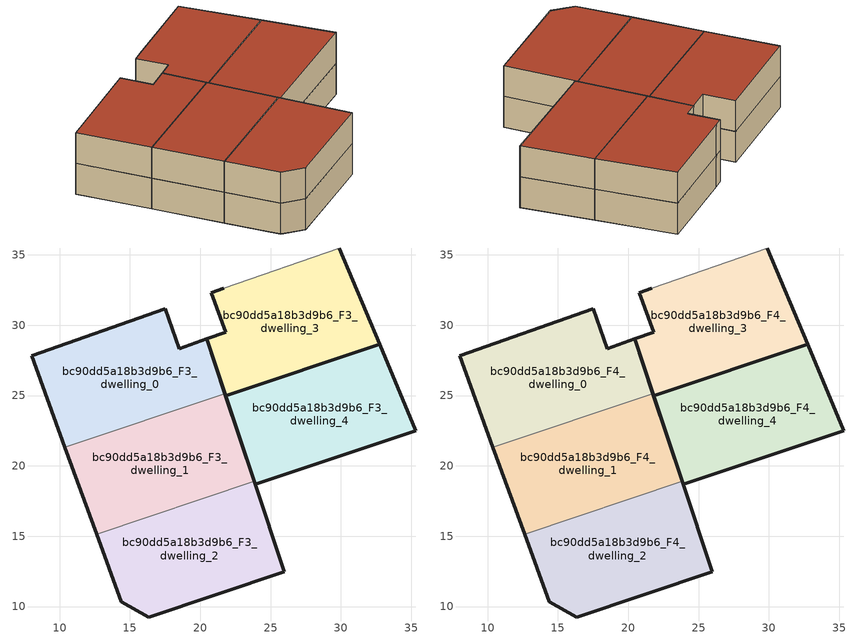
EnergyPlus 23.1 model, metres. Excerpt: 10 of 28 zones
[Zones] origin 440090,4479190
bc90dd5a18b3d9b6_F3_dwelling_0
 floor to bc90dd5a18b3d9b6_F2_dwelling_0 (EU_floor_Construction): 21.76,25.14 20.46,29.02 18.51,28.31 17.5,31.16 8.02,27.83 10.38,21.34 z9
 wall outside (EU_wall_Construction): 10.38,21.34 8.02,27.83 17.5,31.16 18.51,28.31 20.46,29.02 21.76,25.14 z9:12
 wall to bc90dd5a18b3d9b6_F3_dwelling_1 (EU_wall_Construction): 21.76,25.14 10.38,21.34 z9:12
bc90dd5a18b3d9b6_F3_dwelling_1
 floor to bc90dd5a18b3d9b6_F2_dwelling_1 (EU_floor_Construction): 23.84,18.9 21.76,25.14 10.38,21.34 12.62,15.16 z9
 wall outside (EU_wall_Construction): 21.76,25.14 23.84,18.9 / 12.62,15.16 10.38,21.34 z9:12
 wall to bc90dd5a18b3d9b6_F3_dwelling_2 (EU_wall_Construction): 23.84,18.9 12.62,15.16 z9:12
bc90dd5a18b3d9b6_F3_dwelling_2
 floor to bc90dd5a18b3d9b6_F2_dwelling_2 (EU_floor_Construction): 25.99,12.47 23.84,18.9 12.62,15.16 14.37,10.35 16.35,9.26 z9
 wall outside (EU_wall_Construction): 23.84,18.9 25.99,12.47 16.35,9.26 14.37,10.35 12.62,15.16 z9:12
bc90dd5a18b3d9b6_F3_dwelling_3
 floor to bc90dd5a18b3d9b6_F2_dwelling_3 (EU_floor_Construction): 32.75,28.65 29.89,35.49 21.67,32.62 20.78,32.3 21.82,29.52 20.46,29.02 21.81,25 z9
 wall outside (EU_wall_Construction): 29.89,35.49 32.75,28.65 21.81,25 20.46,29.02 21.82,29.52 20.78,32.3 21.67,32.62 z9:12
 wall adiabatic (EU_wall_Construction): 21.67,32.62 29.89,35.49 z9:12
bc90dd5a18b3d9b6_F3_dwelling_4
 floor to bc90dd5a18b3d9b6_F2_dwelling_4 (EU_floor_Construction): 35.32,22.51 32.75,28.65 21.81,25 23.91,18.7 z9
 wall outside (EU_wall_Construction): 32.75,28.65 35.33,22.51 23.91,18.7 21.81,25 32.75,28.65 z9:12
bc90dd5a18b3d9b6_F4_dwelling_0
 floor to bc90dd5a18b3d9b6_F3_dwelling_0 (EU_floor_Construction): 21.76,25.14 20.46,29.02 18.51,28.31 17.5,31.16 8.02,27.83 10.38,21.34 z12
 wall outside (EU_wall_Construction): 10.38,21.34 8.02,27.83 17.5,31.16 18.51,28.31 20.46,29.02 21.76,25.14 z12:15
 wall to bc90dd5a18b3d9b6_F4_dwelling_1 (EU_wall_Construction): 21.76,25.14 10.38,21.34 z12:15
 roof outside (EU_roof_Construction): 20.46,29.02 21.76,25.14 10.38,21.34 8.02,27.83 17.5,31.16 18.51,28.31 z15
bc90dd5a18b3d9b6_F4_dwelling_1
 floor to bc90dd5a18b3d9b6_F3_dwelling_1 (EU_floor_Construction): 23.84,18.9 21.76,25.14 10.38,21.34 12.62,15.16 z12
 wall outside (EU_wall_Construction): 21.76,25.14 23.84,18.9 / 12.62,15.16 10.38,21.34 z12:15
 wall to bc90dd5a18b3d9b6_F4_dwelling_2 (EU_wall_Construction): 23.84,18.9 12.62,15.16 z12:15
 roof outside (EU_roof_Construction): 21.76,25.14 23.84,18.9 12.62,15.16 10.38,21.34 z15
bc90dd5a18b3d9b6_F4_dwelling_2
 floor to bc90dd5a18b3d9b6_F3_dwelling_2 (EU_floor_Construction): 25.99,12.47 23.84,18.9 12.62,15.16 14.37,10.35 16.35,9.26 z12
 wall outside (EU_wall_Construction): 23.84,18.9 25.99,12.47 16.35,9.26 14.37,10.35 12.62,15.16 z12:15
 roof outside (EU_roof_Construction): 23.84,18.9 25.99,12.47 16.35,9.26 14.37,10.35 12.62,15.16 z15
bc90dd5a18b3d9b6_F4_dwelling_3
 floor to bc90dd5a18b3d9b6_F3_dwelling_3 (EU_floor_Construction): 32.75,28.65 29.89,35.49 21.67,32.62 20.78,32.3 21.82,29.52 20.46,29.02 21.81,25 z12
 wall outside (EU_wall_Construction): 29.89,35.49 32.75,28.65 21.81,25 20.46,29.02 21.82,29.52 20.78,32.3 21.67,32.62 z12:15
 wall adiabatic (EU_wall_Construction): 21.67,32.62 29.89,35.49 z12:15
 roof outside (EU_roof_Construction): 29.89,35.49 32.75,28.65 21.81,25 20.46,29.02 21.82,29.52 20.78,32.3 21.67,32.62 z15
bc90dd5a18b3d9b6_F4_dwelling_4
 floor to bc90dd5a18b3d9b6_F3_dwelling_4 (EU_floor_Construction): 35.32,22.51 32.75,28.65 21.81,25 23.91,18.7 z12
 wall outside (EU_wall_Construction): 32.75,28.65 35.33,22.51 23.91,18.7 21.81,25 32.75,28.65 z12:15
 roof outside (EU_roof_Construction): 32.75,28.65 35.33,22.51 23.91,18.7 21.81,25 z15
[Building]
EU S2 Campaign: North Axis=0; Terrain=City; Solar Distribution=FullExterior
[Site:Location]
Madrid: Latitude=40.5; Longitude=-3.5; Time Zone=1; Elevation=609
[SizingPeriod:WeatherFileDays]
AnnualSizingPeriod: Begin Month=1; Begin Day of Month=1; End Month=12; End Day of Month=31; Day of Week for Start Day=Monday; Use Weather File Daylight Saving Period=No; Use Weather File Rain and Snow Indicators=No
[MATERIAL]
EU_InternalMass_Material: Roughness=MediumRough; Thickness=0.1; Conductivity=1; Density=1800; Specific Heat=900; Thermal Absorptance=0.9; Solar Absorptance=0.7; Visible Absorptance=0.7
[MATERIAL:NOMASS] Roughness=MediumRough; Thermal Absorptance=0.9; Solar Absorptance=0.7; Visible Absorptance=0.7
Name | Thermal Resistance
EU_wall_NoMass; EU_roof_NoMass | 2.16768
EU_floor_NoMass | 1.14339
[CONSTRUCTION]
EU_wall_Construction: EU_wall_NoMass
EU_roof_Construction: EU_roof_NoMass
EU_floor_Construction: EU_floor_NoMass
EU_InternalMass_Construction: EU_InternalMass_Material
[ZONE] Type=1; Multiplier=1; Ceiling Height=autocalculate; Floor Area=autocalculate; Part of Total Floor Area=Yes
Name | Volume
bc90dd5a18b3d9b6_F3_dwelling_0; bc90dd5a18b3d9b6_F4_dwelling_0 | 234.93
bc90dd5a18b3d9b6_F3_dwelling_1; bc90dd5a18b3d9b6_F4_dwelling_1 | 234.902
bc90dd5a18b3d9b6_F3_dwelling_2; bc90dd5a18b3d9b6_F4_dwelling_2 | 234.92
bc90dd5a18b3d9b6_F3_dwelling_3; bc90dd5a18b3d9b6_F4_dwelling_3 | 234.931
bc90dd5a18b3d9b6_F3_dwelling_4; bc90dd5a18b3d9b6_F4_dwelling_4 | 234.914
[INTERNALMASS] Construction=EU_InternalMass_Construction
Name | Zone or ZoneList | Surface Area
bc90dd5a18b3d9b6_F3_dwelling_0_EU_InternalMass | bc90dd5a18b3d9b6_F3_dwelling_0 | 93.9632
bc90dd5a18b3d9b6_F3_dwelling_1_EU_InternalMass | bc90dd5a18b3d9b6_F3_dwelling_1 | 93.9676
bc90dd5a18b3d9b6_F3_dwelling_2_EU_InternalMass | bc90dd5a18b3d9b6_F3_dwelling_2 | 93.9689
bc90dd5a18b3d9b6_F3_dwelling_3_EU_InternalMass | bc90dd5a18b3d9b6_F3_dwelling_3 | 93.9635
bc90dd5a18b3d9b6_F3_dwelling_4_EU_InternalMass | bc90dd5a18b3d9b6_F3_dwelling_4 | 93.9728
bc90dd5a18b3d9b6_F4_dwelling_0_EU_InternalMass | bc90dd5a18b3d9b6_F4_dwelling_0 | 93.9632
bc90dd5a18b3d9b6_F4_dwelling_1_EU_InternalMass | bc90dd5a18b3d9b6_F4_dwelling_1 | 93.9676
bc90dd5a18b3d9b6_F4_dwelling_2_EU_InternalMass | bc90dd5a18b3d9b6_F4_dwelling_2 | 93.9689
bc90dd5a18b3d9b6_F4_dwelling_3_EU_InternalMass | bc90dd5a18b3d9b6_F4_dwelling_3 | 93.9635
bc90dd5a18b3d9b6_F4_dwelling_4_EU_InternalMass | bc90dd5a18b3d9b6_F4_dwelling_4 | 93.9728
[OTHEREQUIPMENT] Fuel Type=Electricity; Design Level Calculation Method=Watts/Area; Power per Zone Floor Area=1; Fraction Latent=0; Fraction Radiant=0; Fraction Lost=0; Carbon Dioxide Generation Rate=0; EndUse Subcategory=EU_Step8_InternalGains
Name | Zone or ZoneList or Space or SpaceList | Schedule
EU_Step8_InternalGain_bc90dd5a18b3d9b6_F3_dwelling_0_f000 | bc90dd5a18b3d9b6_F3_dwelling_0 | EU_Step8_GainSchedule_bc90dd5a18b3d9b6_F3_dwelling_0_f000
EU_Step8_InternalGain_bc90dd5a18b3d9b6_F3_dwelling_1_f000 | bc90dd5a18b3d9b6_F3_dwelling_1 | EU_Step8_GainSchedule_bc90dd5a18b3d9b6_F3_dwelling_1_f000
EU_Step8_InternalGain_bc90dd5a18b3d9b6_F3_dwelling_2_f000 | bc90dd5a18b3d9b6_F3_dwelling_2 | EU_Step8_GainSchedule_bc90dd5a18b3d9b6_F3_dwelling_2_f000
EU_Step8_InternalGain_bc90dd5a18b3d9b6_F3_dwelling_3_f000 | bc90dd5a18b3d9b6_F3_dwelling_3 | EU_Step8_GainSchedule_bc90dd5a18b3d9b6_F3_dwelling_3_f000
EU_Step8_InternalGain_bc90dd5a18b3d9b6_F3_dwelling_4_f000 | bc90dd5a18b3d9b6_F3_dwelling_4 | EU_Step8_GainSchedule_bc90dd5a18b3d9b6_F3_dwelling_4_f000
EU_Step8_InternalGain_bc90dd5a18b3d9b6_F4_dwelling_0_f000 | bc90dd5a18b3d9b6_F4_dwelling_0 | EU_Step8_GainSchedule_bc90dd5a18b3d9b6_F4_dwelling_0_f000
EU_Step8_InternalGain_bc90dd5a18b3d9b6_F4_dwelling_1_f000 | bc90dd5a18b3d9b6_F4_dwelling_1 | EU_Step8_GainSchedule_bc90dd5a18b3d9b6_F4_dwelling_1_f000
EU_Step8_InternalGain_bc90dd5a18b3d9b6_F4_dwelling_2_f000 | bc90dd5a18b3d9b6_F4_dwelling_2 | EU_Step8_GainSchedule_bc90dd5a18b3d9b6_F4_dwelling_2_f000
EU_Step8_InternalGain_bc90dd5a18b3d9b6_F4_dwelling_3_f000 | bc90dd5a18b3d9b6_F4_dwelling_3 | EU_Step8_GainSchedule_bc90dd5a18b3d9b6_F4_dwelling_3_f000
EU_Step8_InternalGain_bc90dd5a18b3d9b6_F4_dwelling_4_f000 | bc90dd5a18b3d9b6_F4_dwelling_4 | EU_Step8_GainSchedule_bc90dd5a18b3d9b6_F4_dwelling_4_f000
[ZONEVENTILATION:DESIGNFLOWRATE] Schedule=EU_AlwaysOn; Design Flow Rate Calculation Method=AirChanges/Hour; Air Changes per Hour=0.480546; Ventilation Type=Natural; Fan Pressure Rise=0; Fan Total Efficiency=1; Constant Term Coefficient=1; Temperature Term Coefficient=0; Velocity Term Coefficient=0; Velocity Squared Term Coefficient=0; Minimum Indoor Temperature=-100; Maximum Indoor Temperature=100; Delta Temperature=-100; Minimum Outdoor Temperature=-100; Maximum Outdoor Temperature=100; Maximum Wind Speed=40
Name | Zone or ZoneList or Space or SpaceList
EU_ConstantAir_bc90dd5a18b3d9b6_F3_dwelling_0 | bc90dd5a18b3d9b6_F3_dwelling_0
EU_ConstantAir_bc90dd5a18b3d9b6_F3_dwelling_1 | bc90dd5a18b3d9b6_F3_dwelling_1
EU_ConstantAir_bc90dd5a18b3d9b6_F3_dwelling_2 | bc90dd5a18b3d9b6_F3_dwelling_2
EU_ConstantAir_bc90dd5a18b3d9b6_F3_dwelling_3 | bc90dd5a18b3d9b6_F3_dwelling_3
EU_ConstantAir_bc90dd5a18b3d9b6_F3_dwelling_4 | bc90dd5a18b3d9b6_F3_dwelling_4
EU_ConstantAir_bc90dd5a18b3d9b6_F4_dwelling_0 | bc90dd5a18b3d9b6_F4_dwelling_0
EU_ConstantAir_bc90dd5a18b3d9b6_F4_dwelling_1 | bc90dd5a18b3d9b6_F4_dwelling_1
EU_ConstantAir_bc90dd5a18b3d9b6_F4_dwelling_2 | bc90dd5a18b3d9b6_F4_dwelling_2
EU_ConstantAir_bc90dd5a18b3d9b6_F4_dwelling_3 | bc90dd5a18b3d9b6_F4_dwelling_3
EU_ConstantAir_bc90dd5a18b3d9b6_F4_dwelling_4 | bc90dd5a18b3d9b6_F4_dwelling_4
[HVACTEMPLATE:ZONE:IDEALLOADSAIRSYSTEM] System Availability Schedule=EU_AlwaysOn; Maximum Heating Supply Air Temperature=50; Minimum Cooling Supply Air Temperature=13; Maximum Heating Supply Air Humidity Ratio=0.0156; Minimum Cooling Supply Air Humidity Ratio=0.0077; Heating Limit=NoLimit; Cooling Limit=NoLimit; Heating Availability Schedule=EU_AlwaysOn; Cooling Availability Schedule=EU_CoolingOff; Dehumidification Control Type=ConstantSensibleHeatRatio; Cooling Sensible Heat Ratio=0.7; Dehumidification Setpoint=60; Humidification Control Type=None; Humidification Setpoint=30; Outdoor Air Method=None; Outdoor Air Flow Rate per Person=0.00944; Outdoor Air Flow Rate per Zone Floor Area=0; Outdoor Air Flow Rate per Zone=0; Demand Controlled Ventilation Type=None; Outdoor Air Economizer Type=NoEconomizer; Heat Recovery Type=None; Sensible Heat Recovery Effectiveness=0.7; Latent Heat Recovery Effectiveness=0.65
Name | Template Thermostat
bc90dd5a18b3d9b6_F3_dwelling_0 | EU_HeatOnly_bc90dd5a18b3d9b6_F3_dwelling_0
bc90dd5a18b3d9b6_F3_dwelling_1 | EU_HeatOnly_bc90dd5a18b3d9b6_F3_dwelling_1
bc90dd5a18b3d9b6_F3_dwelling_2 | EU_HeatOnly_bc90dd5a18b3d9b6_F3_dwelling_2
bc90dd5a18b3d9b6_F3_dwelling_3 | EU_HeatOnly_bc90dd5a18b3d9b6_F3_dwelling_3
bc90dd5a18b3d9b6_F3_dwelling_4 | EU_HeatOnly_bc90dd5a18b3d9b6_F3_dwelling_4
bc90dd5a18b3d9b6_F4_dwelling_0 | EU_HeatOnly_bc90dd5a18b3d9b6_F4_dwelling_0
bc90dd5a18b3d9b6_F4_dwelling_1 | EU_HeatOnly_bc90dd5a18b3d9b6_F4_dwelling_1
bc90dd5a18b3d9b6_F4_dwelling_2 | EU_HeatOnly_bc90dd5a18b3d9b6_F4_dwelling_2
bc90dd5a18b3d9b6_F4_dwelling_3 | EU_HeatOnly_bc90dd5a18b3d9b6_F4_dwelling_3
bc90dd5a18b3d9b6_F4_dwelling_4 | EU_HeatOnly_bc90dd5a18b3d9b6_F4_dwelling_4
[SIZING:ZONE] Zone Cooling Design Supply Air Temperature Input Method=SupplyAirTemperature; Zone Cooling Design Supply Air Temperature=13; Zone Heating Design Supply Air Temperature Input Method=SupplyAirTemperature; Zone Heating Design Supply Air Temperature=50; Zone Cooling Design Supply Air Humidity Ratio=0.008; Zone Heating Design Supply Air Humidity Ratio=0.008; Cooling Design Air Flow Method=DesignDay; Cooling Design Air Flow Rate=0; Cooling Minimum Air Flow per Zone Floor Area=0.000762; Cooling Minimum Air Flow=0; Cooling Minimum Air Flow Fraction=0.2; Heating Design Air Flow Method=DesignDay; Heating Design Air Flow Rate=0; Heating Maximum Air Flow per Zone Floor Area=0.002032; Heating Maximum Air Flow=0.141576; Heating Maximum Air Flow Fraction=0.3; Account for Dedicated Outdoor Air System=No; Dedicated Outdoor Air System Control Strategy=NeutralSupplyAir; Dedicated Outdoor Air Low Setpoint Temperature for Design=autosize; Dedicated Outdoor Air High Setpoint Temperature for Design=autosize; Zone Load Sizing Method=Sensible Load Only No Latent Load; Zone Latent Cooling Design Supply Air Humidity Ratio Input Method=HumidityRatioDifference; Zone Cooling Design Supply Air Humidity Ratio Difference=0.005; Zone Latent Heating Design Supply Air Humidity Ratio Input Method=HumidityRatioDifference; Zone Humidification Design Supply Air Humidity Ratio Difference=0.005
bc90dd5a18b3d9b6_F3_dwelling_0; bc90dd5a18b3d9b6_F3_dwelling_1; bc90dd5a18b3d9b6_F3_dwelling_2; bc90dd5a18b3d9b6_F3_dwelling_3; bc90dd5a18b3d9b6_F3_dwelling_4; bc90dd5a18b3d9b6_F4_dwelling_0; bc90dd5a18b3d9b6_F4_dwelling_1; bc90dd5a18b3d9b6_F4_dwelling_2; bc90dd5a18b3d9b6_F4_dwelling_3; bc90dd5a18b3d9b6_F4_dwelling_4
[SCHEDULE:CONSTANT]
Name | Hourly Value
EU_AlwaysOn | 1
EU_CoolingOff | 0
[SCHEDULE:FILE] Column Number=1; Rows to Skip at Top=0; Number of Hours of Data=8760; Column Separator=Comma; Interpolate to Timestep=No; Minutes per Item=60; Adjust Schedule for Daylight Savings=Yes
Name | File
EU_Step8_GainSchedule_bc90dd5a18b3d9b6_F3_dwelling_0_f000 | ../../schedules/bc90dd5a18b3d9b6/bc90dd5a18b3d9b6_F3_dwelling_0_f000_gain.csv
EU_Step8_GainSchedule_bc90dd5a18b3d9b6_F3_dwelling_1_f000 | ../../schedules/bc90dd5a18b3d9b6/bc90dd5a18b3d9b6_F3_dwelling_1_f000_gain.csv
EU_Step8_GainSchedule_bc90dd5a18b3d9b6_F3_dwelling_2_f000 | ../../schedules/bc90dd5a18b3d9b6/bc90dd5a18b3d9b6_F3_dwelling_2_f000_gain.csv
EU_Step8_GainSchedule_bc90dd5a18b3d9b6_F3_dwelling_3_f000 | ../../schedules/bc90dd5a18b3d9b6/bc90dd5a18b3d9b6_F3_dwelling_3_f000_gain.csv
EU_Step8_GainSchedule_bc90dd5a18b3d9b6_F3_dwelling_4_f000 | ../../schedules/bc90dd5a18b3d9b6/bc90dd5a18b3d9b6_F3_dwelling_4_f000_gain.csv
EU_Step8_GainSchedule_bc90dd5a18b3d9b6_F4_dwelling_0_f000 | ../../schedules/bc90dd5a18b3d9b6/bc90dd5a18b3d9b6_F4_dwelling_0_f000_gain.csv
EU_Step8_GainSchedule_bc90dd5a18b3d9b6_F4_dwelling_1_f000 | ../../schedules/bc90dd5a18b3d9b6/bc90dd5a18b3d9b6_F4_dwelling_1_f000_gain.csv
EU_Step8_GainSchedule_bc90dd5a18b3d9b6_F4_dwelling_2_f000 | ../../schedules/bc90dd5a18b3d9b6/bc90dd5a18b3d9b6_F4_dwelling_2_f000_gain.csv
EU_Step8_GainSchedule_bc90dd5a18b3d9b6_F4_dwelling_3_f000 | ../../schedules/bc90dd5a18b3d9b6/bc90dd5a18b3d9b6_F4_dwelling_3_f000_gain.csv
EU_Step8_GainSchedule_bc90dd5a18b3d9b6_F4_dwelling_4_f000 | ../../schedules/bc90dd5a18b3d9b6/bc90dd5a18b3d9b6_F4_dwelling_4_f000_gain.csv
